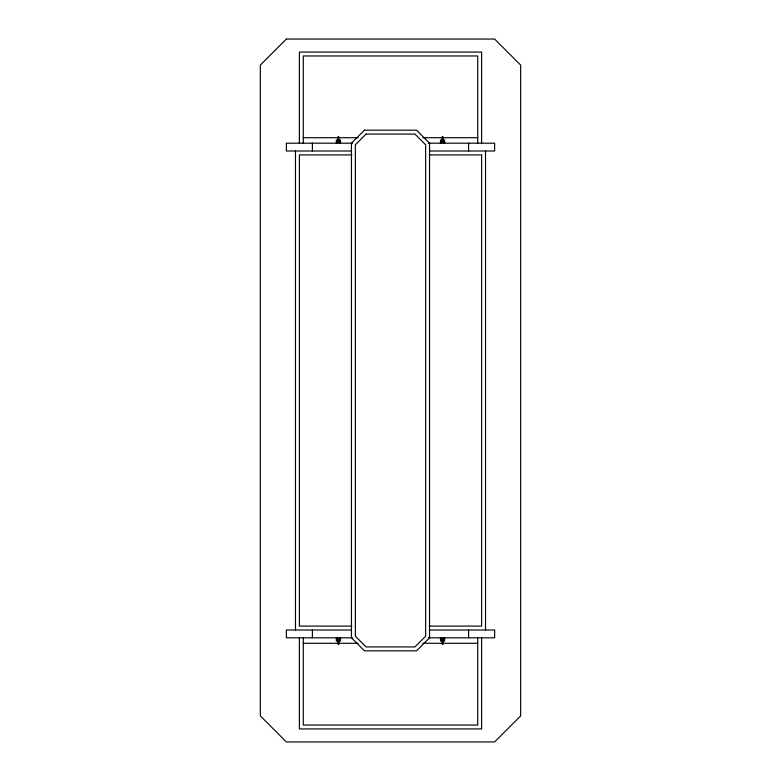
<?xml version="1.0" encoding="UTF-8"?>
<svg xmlns="http://www.w3.org/2000/svg" width="781" height="781" viewBox="0 0 781 781"><rect width="100%" height="100%" fill="white"/><g stroke="black" fill="none" stroke-linecap="round" stroke-linejoin="round"><path stroke-width="1.17" d="M295.482 630.003L295.482 150.997M485.518 630.003L485.518 150.997M338.046 137.065L338.827 137.124M442.173 137.065L442.954 137.124M338.046 137.31L338.827 137.31M442.173 137.251L442.954 137.31M303.292 137.72L358.176 137.72M422.824 137.72L477.708 137.72M338.046 141.097L338.827 141.097M442.173 141.097L442.954 141.097M338.046 141.849L338.827 141.937L338.046 142.044M442.173 141.849L442.954 141.937L442.173 142.074M352.67 143.187L286.363 143.187L286.363 150.997L351.45 150.997M428.33 143.187L494.637 143.187L494.637 150.997L429.55 150.997M351.85 154.902L299.387 154.902L299.387 626.098L351.85 626.098M429.15 154.902L481.613 154.902L481.613 626.098L429.15 626.098M351.45 630.003L286.363 630.003L286.363 637.813L352.67 637.813M429.55 630.003L494.637 630.003L494.637 637.813L428.33 637.813M338.046 638.956L338.827 638.887L338.827 644.032M442.173 638.956L442.954 638.858L442.954 644.032M338.046 639.151L338.827 639.024M442.173 639.151L442.954 639.063M338.046 639.903L338.827 639.903M442.173 639.903L442.954 639.903M303.292 643.28L358.176 643.28M422.824 643.28L477.708 643.28M338.046 643.69L338.827 643.69M442.954 643.69L442.173 643.69L442.954 643.876M338.046 643.876L338.827 643.817M338.827 643.934L338.046 643.934L338.046 638.858M442.954 643.934L442.173 643.934L442.173 638.858M481.613 143.187L481.613 52.063L299.387 52.063L299.387 143.187M481.613 637.813L481.613 728.937L299.387 728.937L299.387 637.813M477.708 143.187L477.708 55.968L303.292 55.968L303.292 143.187M477.708 637.813L477.708 725.032L303.292 725.032L303.292 637.813M468.6 143.187L468.6 150.997M468.6 630.003L468.6 637.813M444.653 143.187L444.653 140.063L440.484 140.063L440.484 143.187M444.653 637.813L444.653 640.937L440.484 640.937L440.484 637.813M444.125 143.187L444.125 140.58L441.001 140.58L441.001 143.187M444.125 637.813L444.125 640.42L441.001 640.42L441.001 637.813M443.091 140.063L443.091 140.58M443.091 640.42L443.091 640.937M442.954 137.007L442.954 142.142L442.173 142.132L442.173 136.968M340.516 143.187L340.516 140.063L336.347 140.063L336.347 143.187M340.516 637.813L340.516 640.937L336.347 640.937L336.347 637.813M339.999 143.187L339.999 140.58L336.875 140.58L336.875 143.187M339.999 637.813L339.999 640.42L336.875 640.42L336.875 637.813M338.954 140.063L338.954 140.58M338.954 640.42L338.954 640.937M338.827 137.007L338.827 142.142L338.046 142.132L338.046 136.968M312.4 143.187L312.4 150.997M312.4 630.003L312.4 637.813M286.363 39.05L260.337 65.087L260.337 715.913L286.363 741.95L494.637 741.95L520.663 715.913L520.663 65.087L494.637 39.05L286.363 39.05M364.463 130.163L351.45 143.187L351.45 637.813L364.463 650.837L416.537 650.837L429.55 637.813L429.55 143.187L416.537 130.163L364.463 130.163M366.084 134.068L355.355 144.797L355.355 636.203L366.084 646.932L414.916 646.932L425.645 636.203L425.645 144.797L414.916 134.068L366.084 134.068"/></g></svg>
